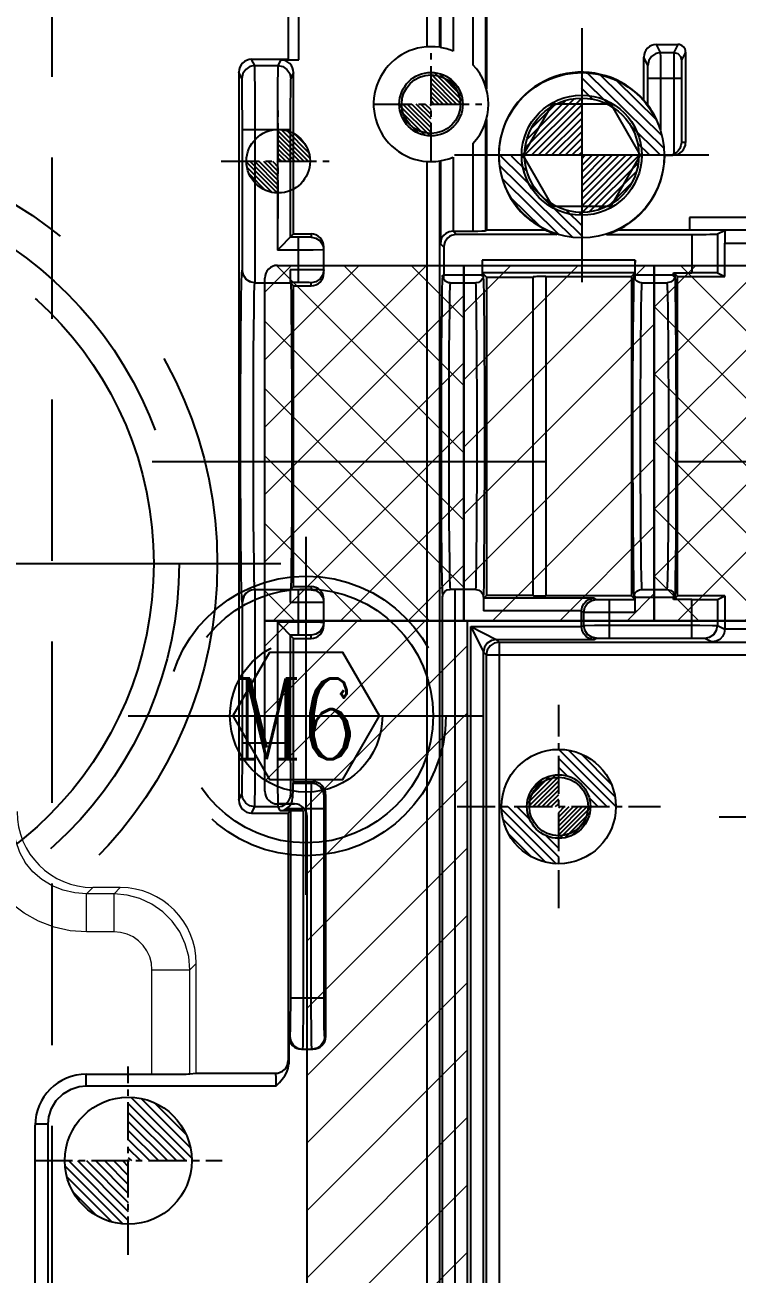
# Model space of a CAD drawing. Header units: inches. Extents: x 169168 to 170394, y -54081 to -53214.
# Drawn here: x 169792.29 to 169820.32, y -53420.5 to -53371.32 of the extents above; entities that cross this region are included whole.
import ezdxf

# ---------------------------------------------------------------- set-up
doc = ezdxf.new("R2010")
doc.units = ezdxf.units.IN
doc.header["$LTSCALE"] = 2
doc.header["$MEASUREMENT"] = 0
for name, pattern in [('CENTER', [50.8, 31.75, -6.35, 6.35, -6.35]), ('CENTER2', [1.125, 0.75, -0.125, 0.125, -0.125]), ('HIDDEN', [9.525, 6.35, -3.175])]:
    doc.linetypes.add(name, pattern=pattern)
doc.layers.get('0').update_dxf_attribs({"linetype": 'CONTINUOUS'})
for name, color, linetype in [('CAV-COR', 1, 'CONTINUOUS'), ('DEFAULT_1', 7, 'CENTER'), ('PIN', 4, 'CONTINUOUS'), ('SCREW', 52, 'HIDDEN'), ('SP', 3, 'CONTINUOUS'), ('y-cut', 7, 'CONTINUOUS'), ('壓塊', 157, 'CONTINUOUS'), ('文字', 1, 'CONTINUOUS')]:
    doc.layers.add(name, color=color, linetype=linetype)
for name, color, linetype, lineweight in [('dim', 3, 'CONTINUOUS', 15), ('截面', 191, 'CONTINUOUS', 15), ('枕位', 75, 'CONTINUOUS', 15)]:
    doc.layers.add(name, color=color, linetype=linetype, lineweight=lineweight)
doc.styles.add('ROMANC', font='romanc', dxfattribs={"width": 0.6, "height": 1})
doc.styles.get("Standard").update_dxf_attribs({"font": 'txt.shx', "width": 0.67})
pattern_1 = [(225, (-119.2222, 382.4539), (1.325825, -1.325825), []), (315, (-119.2222, 382.4539), (1.325825, 1.325825), [])]

# ---------------------------------------------------------------- blocks, each defined once
blk = doc.blocks.new('20160824.113845')
at = {"layer": '截面', "linetype": 'Continuous', "ltscale": 0.3}
h = blk.add_hatch(dxfattribs=at)
h.set_pattern_fill('ANSI31', color=256, scale=15, angle=180, style=0)
h.set_pattern_definition([(225, (340694.4852, -102157.7716), (1.325825215, -1.325825215), [])])
h.paths.add_polyline_path([(-35.353, -38.674, 0.414214), (-34.853, -39.174), (-20.783, -39.174, 0.414214), (-20.283, -38.674), (-20.283, 5.256, 0.414214), (-20.783, 5.756), (-34.853, 5.756, 0.414214), (-35.353, 5.256)])
h.paths.add_polyline_path([(32.552, -31.589, 0.414214), (33.052, -32.089), (33.722, -32.089, -0.414214), (34.222, -32.589), (34.222, -61.289, 0.414214), (34.722, -61.789), (40.022, -61.789, 0.414214), (40.522, -61.289), (40.522, -24.879), (40.382, -24.879), (32.552, -24.879)])
h.paths.add_polyline_path([(71.842, -61.289, 0.414214), (72.342, -61.789), (77.642, -61.789, 0.414214), (78.142, -61.289), (78.142, -32.589, -0.414214), (78.642, -32.089), (79.312, -32.089, 0.414214), (79.812, -31.589), (79.812, -24.879), (71.982, -24.879), (71.842, -24.879)])
h.paths.add_polyline_path([(71.842, -24.879), (71.982, -24.879), (71.982, -10.899), (64.482, -10.899), (64.482, -24.879)])
h.paths.add_polyline_path([(40.522, -24.879), (47.882, -24.879), (47.882, -10.899), (40.382, -10.899), (40.382, -24.879)])
h = blk.add_hatch(dxfattribs=at)
h.set_pattern_fill('ANSI37', color=135, scale=15, angle=180, style=0)
h.set_pattern_definition(pattern_1)
h.paths.add_polyline_path([(32.552, -11.399), (32.552, -24.879), (40.382, -24.879), (40.382, -10.899), (33.052, -10.899, 0.414214)])
h.paths.add_polyline_path([(79.812, -24.879), (79.812, -11.399, 0.414214), (79.312, -10.899), (71.982, -10.899), (71.982, -24.879)])
h = blk.add_hatch(dxfattribs=at)
h.set_pattern_fill('ANSI37', color=135, scale=15, angle=180, style=0)
h.set_pattern_definition(pattern_1)
h.paths.add_polyline_path([(56.182, -24.879), (56.182, -10.899), (47.882, -10.899), (47.882, -24.879)])
at = {"layer": 'y-cut', "linetype": 'ByBlock'}
for p, q in [((33.052, -10.899), (79.312, -10.899)), ((40.382, -10.899), (40.382, -24.879)), ((47.882, -10.899), (47.882, -24.879)), ((32.552, -31.589), (32.552, -11.399)), ((79.812, -24.879), (32.552, -24.879)), ((40.522, -24.879), (40.522, -61.289)), ((33.722, -32.089), (33.052, -32.089)), ((34.222, -61.289), (34.222, -32.589))]:
    blk.add_line(p, q, dxfattribs=at)
for centre, start, end in [((33.052, -11.399), 90, 180), ((33.052, -31.589), 180, 270), ((33.722, -32.589), 0, 90)]:
    blk.add_arc(centre, 0.5, start, end, dxfattribs=at)
blk = doc.blocks.new('20140410.082121')
at = {"layer": 'SCREW', "color": 137, "linetype": 'CENTER', "ltscale": 0.25}
for p, q in [((0, -7.042), (0, 7.042)), ((-7, 0), (7, 0))]:
    blk.add_line(p, q, dxfattribs=at)
at = {"layer": 'SCREW', "color": 137, "linetype": 'Continuous'}
blk.add_lwpolyline([(-1.443, 2.5), (-2.887, 0), (-1.443, -2.5), (1.443, -2.5), (2.887, 0), (1.443, 2.5)], close=True, dxfattribs=at)
at = {"layer": 'SCREW', "color": 137}
for radius in [5.5, 5, 3]:
    blk.add_circle((0, 0), radius, dxfattribs=at)
at = {"layer": 'dim', "style": 'ROMANC', "width": 0.8}
blk.add_text('M6', height=3.1716, dxfattribs=at).set_placement((-2.868, -1.703))
blk = doc.blocks.new('20160825.182511')
at = {"color": 8, "linetype": 'HIDDEN'}
blk.add_circle((0, 0), 16.5, dxfattribs=at)
at = {"layer": 'SP', "linetype": 'CENTER', "ltscale": 0.25}
for p, q in [((0, -19), (0, 19)), ((-19, 0), (19, 0))]:
    blk.add_line(p, q, dxfattribs=at)
at = {"layer": 'SP', "linetype": 'HIDDEN'}
for radius in [15, 14]:
    blk.add_circle((0, 0), radius, dxfattribs=at)
at = {"layer": 'dim', "insert": (-5.368, -4.84), "char_height": 3.2506, "attachment_point": 5}
blk.add_mtext('Ø30', dxfattribs=at)
at = {"layer": 'SP'}
for s, p in [('S', (-4.865, 2.687)), ('P', (3.467, -5.699))]:
    blk.add_text(s, height=3.665, dxfattribs=at).set_placement(p)

msp = doc.modelspace()

# ---------------------------------------------------------------- hatches: boundary and pattern name
at = {"layer": 'PIN', "linetype": 'Continuous'}
h = msp.add_hatch(dxfattribs=at)
h.set_pattern_fill('ANSI31', color=256, angle=90, style=0)
h.set_pattern_definition([(135, (170013.55792, -53388.66844), (-0.08838835, -0.08838835), [])])
h.paths.add_polyline_path([(169808.276, -53374.429), (169807.026, -53374.429, 0.414214), (169808.276, -53375.679)])
h.paths.add_polyline_path([(169808.276, -53373.179), (169808.276, -53374.429), (169809.526, -53374.429, 0.414214)])
h = msp.add_hatch(dxfattribs=at)
h.set_pattern_fill('ANSI31', color=133, scale=2.363636, angle=90.5, style=0)
h.set_pattern_definition([(135.5, (170056.94904, -53391.14973), (-0.20708683, -0.2107331), [])])
h.paths.add_polyline_path([(169814.177, -53373.189, -0.414214), (169817.455, -53376.41), (169816.455, -53376.419, 0.414214), (169814.186, -53374.189)])
h.paths.add_polyline_path([(169811.955, -53376.458, 0.414214), (169814.225, -53378.689), (169814.234, -53379.689, -0.414214), (169810.956, -53376.467)])
h = msp.add_hatch(dxfattribs=at)
h.set_pattern_fill('ANSI31', color=133, scale=1.5, angle=90, style=0)
h.set_pattern_definition([(45, (169608.92337, -53390.67844), (0.13258252, -0.13258252), [])])
h.paths.add_polyline_path([(169814.205, -53376.439), (169816.455, -53376.439, -0.414214), (169814.205, -53378.689)])
h.paths.add_polyline_path([(169814.205, -53374.189), (169814.205, -53376.439), (169811.955, -53376.439, -0.414214)])
h = msp.add_hatch(dxfattribs=at)
h.set_pattern_fill('ANSI31', color=6, angle=90, style=0)
h.set_pattern_definition([(135, (170007.54372, -53390.91505), (-0.08838835, -0.08838835), [])])
h.paths.add_polyline_path([(169802.262, -53376.675), (169801.012, -53376.675, 0.414214), (169802.262, -53377.925)])
h.paths.add_polyline_path([(169802.262, -53375.425), (169802.262, -53376.675), (169803.512, -53376.675, 0.414214)])
h = msp.add_hatch(dxfattribs=at)
h.set_pattern_fill('ANSI31', color=142, scale=2, angle=90, style=0)
h.set_pattern_definition([(135, (170018.58292, -53416.30594), (-0.1767767, -0.1767767), [])])
h.paths.add_polyline_path([(169813.301, -53399.816, -0.414214), (169815.551, -53402.066), (169815.801, -53402.066), (169814.551, -53402.066, 0.414214), (169813.301, -53400.816)])
h.paths.add_polyline_path([(169812.051, -53402.066, 0.414214), (169813.301, -53403.316), (169813.301, -53404.316, -0.414214), (169811.051, -53402.066)])
h = msp.add_hatch(dxfattribs=at)
h.set_pattern_fill('ANSI31', color=142, angle=90, style=0)
h.set_pattern_definition([(45, (169608.01887, -53416.30594), (0.08838835, -0.08838835), [])])
h.paths.add_polyline_path([(169813.301, -53402.066), (169814.551, -53402.066, -0.414214), (169813.301, -53403.316)])
h.paths.add_polyline_path([(169813.301, -53400.816), (169813.301, -53402.066), (169812.051, -53402.066, -0.414214)])
h = msp.add_hatch(dxfattribs=at)
h.set_pattern_fill('ANSI31', color=5, scale=2, angle=90, style=0)
h.set_pattern_definition([(135, (170001.64292, -53430.23844), (-0.1767767, -0.1767767), [])])
h.paths.add_polyline_path([(169796.361, -53415.999), (169793.861, -53415.999, 0.414214), (169796.361, -53418.499)])
h.paths.add_polyline_path([(169796.361, -53413.499), (169796.361, -53415.999), (169798.861, -53415.999, 0.414214)])

# ---------------------------------------------------------------- linework, layer by layer
at = {"layer": 'CAV-COR', "linetype": 'ByBlock'}
for p, q in [((169808.111, -53365.826), (169808.111, -53372.174)), ((169808.613, -53365.826), (169808.613, -53372.193)), ((169809.143, -53365.791), (169809.144, -53372.341)), ((169810.455, -53365.817), (169810.455, -53373.825)), ((169808.641, -53366.223), (169808.642, -53372.197)), ((169802.654, -53367.806), (169802.654, -53372.667)), ((169802.668, -53372.681), (169802.668, -53367.82)), ((169803.07, -53372.688), (169803.07, -53367.82)), ((169817.152, -53372.08), (169817.993, -53372.08)), ((169817.312, -53372.401), (169817.152, -53372.08)), ((169817.993, -53372.08), (169817.832, -53372.401)), ((169802.654, -53372.667), (169801.214, -53372.667)), ((169801.337, -53372.913), (169801.214, -53372.667)), ((169802.363, -53372.688), (169802.25, -53372.913)), ((169802.363, -53372.688), (169803.07, -53372.688)), ((169802.654, -53372.667), (169802.668, -53372.681)), ((169816.649, -53374.272), (169816.649, -53372.583)), ((169816.81, -53372.904), (169816.649, -53372.583)), ((169817.312, -53372.401), (169817.832, -53372.401)), ((169817.316, -53373.149), (169817.314, -53372.542)), ((169818.294, -53372.382), (169818.134, -53372.703)), ((169818.294, -53372.382), (169818.294, -53375.936)), ((169800.712, -53373.169), (169800.712, -53401.818)), ((169800.835, -53373.416), (169800.712, -53373.169)), ((169801.337, -53372.913), (169802.25, -53372.913)), ((169801.351, -53373.846), (169801.345, -53373.224)), ((169802.865, -53373.19), (169802.752, -53373.416)), ((169802.865, -53379.538), (169802.865, -53373.19)), ((169816.814, -53373.278), (169816.813, -53373.054)), ((169816.814, -53374.473), (169816.814, -53373.278)), ((169817.317, -53375.444), (169817.316, -53373.149)), ((169817.827, -53372.866), (169817.826, -53376.396)), ((169818.128, -53373.157), (169818.128, -53375.936)), ((169800.848, -53374.162), (169800.843, -53373.664)), ((169816.814, -53373.406), (169818.128, -53373.406)), ((169800.852, -53375.145), (169800.848, -53374.162)), ((169801.355, -53375.425), (169801.351, -53373.846)), ((169802.235, -53374.251), (169802.233, -53380.17)), ((169816.649, -53374.272), (169816.814, -53374.473)), ((169802.737, -53374.486), (169802.735, -53379.668)), ((169813.045, -53374.429), (169811.884, -53376.439)), ((169815.366, -53374.429), (169813.045, -53374.429)), ((169816.526, -53376.439), (169815.366, -53374.429)), ((169800.852, -53380.961), (169800.852, -53375.145)), ((169810.423, -53375.139), (169810.423, -53379.417)), ((169810.455, -53375.032), (169810.455, -53379.385)), ((169800.852, -53375.425), (169802.735, -53375.425)), ((169801.355, -53381.464), (169801.355, -53375.425)), ((169809.92, -53375.981), (169809.92, -53379.422)), ((169818.294, -53375.936), (169818.128, -53375.936)), ((169808.111, -53376.684), (169808.111, -53432.147)), ((169808.613, -53376.665), (169808.613, -53432.147)), ((169808.642, -53376.66), (169808.642, -53379.92)), ((169809.144, -53376.517), (169809.144, -53379.422)), ((169811.884, -53376.439), (169813.045, -53378.449)), ((169815.366, -53378.449), (169816.526, -53376.439)), ((169817.472, -53376.439), (169817.792, -53376.439)), ((169813.045, -53378.449), (169815.366, -53378.449)), ((169812.146, -53378.974), (169812.795, -53379.385)), ((169832.274, -53378.887), (169818.448, -53378.887)), ((169818.448, -53378.887), (169818.448, -53379.385)), ((169802.233, -53380.17), (169802.865, -53379.538)), ((169803.205, -53379.668), (169802.735, -53379.668)), ((169802.865, -53379.538), (169803.552, -53379.538)), ((169803.05, -53379.668), (169803.05, -53381.451)), ((169803.457, -53379.666), (169803.205, -53379.668)), ((169803.552, -53379.538), (169803.552, -53379.664)), ((169809.144, -53379.422), (169809.92, -53379.422)), ((169809.281, -53379.554), (169809.148, -53379.422)), ((169813.225, -53379.554), (169809.281, -53379.554)), ((169810.455, -53379.385), (169810.423, -53379.417)), ((169812.795, -53379.385), (169810.455, -53379.385)), ((169815.186, -53379.554), (169818.544, -53379.554)), ((169818.448, -53379.385), (169815.615, -53379.385)), ((169832.274, -53379.389), (169818.448, -53379.389)), ((169818.544, -53379.554), (169818.544, -53381.062)), ((169819.848, -53379.396), (169819.549, -53379.546)), ((169819.549, -53379.546), (169819.549, -53381.07)), ((169803.641, -53380.17), (169802.233, -53380.17)), ((169804.006, -53380.167), (169803.641, -53380.17)), ((169804.055, -53380.166), (169804.006, -53380.167)), ((169804.055, -53381.078), (169804.055, -53380.041)), ((169808.778, -53380.057), (169808.642, -53379.92)), ((169808.778, -53380.057), (169808.778, -53381.162)), ((169819.839, -53379.899), (169830.883, -53379.899)), ((169819.839, -53381.215), (169819.839, -53379.899)), ((169816.316, -53380.564), (169810.286, -53380.564)), ((169810.286, -53380.564), (169810.286, -53380.774)), ((169816.316, -53380.774), (169816.316, -53380.564)), ((169800.839, -53380.961), (169800.852, -53380.961)), ((169802.231, -53380.774), (169828.201, -53380.774)), ((169802.731, -53380.948), (169802.731, -53381.451)), ((169804.055, -53380.952), (169804.017, -53381.145)), ((169804.055, -53380.952), (169804.021, -53380.951)), ((169810.286, -53381.162), (169808.778, -53381.162)), ((169809.561, -53394.754), (169809.561, -53380.774)), ((169810.286, -53381.066), (169810.286, -53381.162)), ((169816.312, -53381.066), (169810.29, -53381.066)), ((169810.29, -53381.066), (169810.455, -53381.231)), ((169816.162, -53381.215), (169816.312, -53381.066)), ((169816.316, -53381.162), (169816.316, -53381.066)), ((169817.823, -53381.162), (169816.316, -53381.162)), ((169817.061, -53394.754), (169817.061, -53380.774)), ((169817.823, -53381.062), (169818.544, -53381.062)), ((169817.823, -53381.162), (169817.823, -53381.062)), ((169817.977, -53381.215), (169817.823, -53381.062)), ((169819.549, -53381.07), (169819.839, -53381.215)), ((169801.341, -53381.464), (169802.748, -53381.464)), ((169801.731, -53401.464), (169801.731, -53381.274)), ((169802.865, -53381.58), (169802.748, -53381.464)), ((169802.865, -53393.407), (169802.865, -53381.58)), ((169802.865, -53381.58), (169803.552, -53381.58)), ((169803.552, -53381.58), (169803.552, -53381.455)), ((169808.733, -53381.221), (169808.732, -53381.216)), ((169809.027, -53381.464), (169810.037, -53381.464)), ((169810.302, -53381.306), (169810.241, -53381.384)), ((169810.332, -53381.205), (169810.331, -53381.221)), ((169810.455, -53381.231), (169812.296, -53381.231)), ((169810.455, -53381.231), (169810.455, -53393.756)), ((169812.296, -53393.756), (169812.296, -53381.231)), ((169812.798, -53381.215), (169816.162, -53381.215)), ((169812.798, -53381.215), (169812.798, -53393.772)), ((169816.162, -53381.215), (169816.162, -53393.772)), ((169816.27, -53381.216), (169816.269, -53381.215)), ((169816.565, -53381.464), (169817.574, -53381.464)), ((169817.869, -53381.208), (169817.869, -53381.222)), ((169817.901, -53381.875), (169817.891, -53381.409)), ((169817.977, -53381.215), (169819.839, -53381.215)), ((169817.977, -53393.772), (169817.977, -53381.215)), ((169810.382, -53383.572), (169810.365, -53381.93)), ((169817.911, -53382.558), (169817.901, -53381.875)), ((169802.776, -53382.367), (169802.79, -53383.859)), ((169810.083, -53384.149), (169810.068, -53382.488)), ((169817.62, -53384.149), (169817.605, -53382.489)), ((169817.925, -53384.475), (169817.911, -53382.558)), ((169810.392, -53385.858), (169810.382, -53383.572)), ((169800.783, -53386.22), (169800.792, -53383.868)), ((169802.79, -53383.859), (169802.799, -53385.842)), ((169808.679, -53384.058), (169808.672, -53386.246)), ((169808.981, -53384.14), (169808.973, -53386.305)), ((169801.285, -53386.319), (169801.294, -53384.148)), ((169810.091, -53386.32), (169810.083, -53384.149)), ((169816.519, -53384.151), (169816.511, -53386.322)), ((169817.629, -53386.321), (169817.62, -53384.149)), ((169817.931, -53386.862), (169817.925, -53384.475)), ((169802.799, -53385.842), (169802.801, -53388.049)), ((169810.393, -53388.408), (169810.392, -53385.858)), ((169816.21, -53385.634), (169816.208, -53388.118)), ((169800.783, -53388.767), (169800.783, -53386.22)), ((169801.285, -53388.669), (169801.285, -53386.319)), ((169808.672, -53386.246), (169808.671, -53388.606)), ((169808.973, -53386.305), (169808.973, -53388.647)), ((169810.091, -53388.667), (169810.091, -53386.32)), ((169816.511, -53386.322), (169816.511, -53388.669)), ((169817.629, -53388.669), (169817.629, -53386.321)), ((169817.929, -53389.347), (169817.931, -53386.862)), ((169802.801, -53388.049), (169802.796, -53390.18)), ((169810.386, -53390.811), (169810.393, -53388.408)), ((169816.208, -53388.118), (169816.215, -53390.507)), ((169800.792, -53391.119), (169800.783, -53388.767)), ((169801.294, -53390.839), (169801.285, -53388.669)), ((169808.671, -53388.606), (169808.679, -53390.813)), ((169808.973, -53388.647), (169808.981, -53390.817)), ((169810.083, -53390.838), (169810.091, -53388.667)), ((169816.511, -53388.669), (169816.519, -53390.84)), ((169817.62, -53390.84), (169817.629, -53388.669)), ((169816.215, -53390.507), (169816.229, -53392.425)), ((169801.31, -53392.501), (169801.294, -53390.839)), ((169808.679, -53390.813), (169808.693, -53392.557)), ((169808.981, -53390.817), (169808.996, -53392.482)), ((169816.519, -53390.84), (169816.534, -53392.501)), ((169800.807, -53392.919), (169800.792, -53391.119)), ((169816.229, -53392.425), (169816.238, -53393.11)), ((169802.748, -53393.524), (169802.865, -53393.407)), ((169802.865, -53393.407), (169803.552, -53393.407)), ((169803.552, -53393.407), (169803.552, -53393.533)), ((169816.238, -53393.11), (169816.248, -53393.577)), ((169801.341, -53393.524), (169802.748, -53393.524)), ((169801.353, -53400.738), (169801.355, -53393.524)), ((169802.731, -53393.537), (169802.731, -53394.039)), ((169803.205, -53393.537), (169802.748, -53393.537)), ((169803.05, -53393.537), (169803.05, -53395.32)), ((169803.457, -53393.535), (169803.205, -53393.537)), ((169804.055, -53394.947), (169804.055, -53393.91)), ((169810.037, -53393.524), (169809.027, -53393.524)), ((169810.339, -53393.824), (169810.339, -53394.371)), ((169810.455, -53393.756), (169810.343, -53393.869)), ((169814.694, -53393.869), (169810.343, -53393.869)), ((169812.296, -53393.756), (169810.455, -53393.756)), ((169816.162, -53393.772), (169812.798, -53393.772)), ((169814.599, -53393.955), (169814.791, -53393.917)), ((169814.694, -53393.869), (169814.791, -53393.917)), ((169814.791, -53393.917), (169814.81, -53393.918)), ((169815.294, -53395.438), (169815.294, -53393.921)), ((169816.162, -53393.772), (169816.312, -53393.921)), ((169816.27, -53393.78), (169816.27, -53393.767)), ((169816.312, -53393.661), (169816.377, -53393.589)), ((169816.316, -53393.825), (169817.823, -53393.825)), ((169816.316, -53394.424), (169816.316, -53393.825)), ((169816.565, -53393.524), (169817.574, -53393.524)), ((169817.977, -53393.772), (169817.823, -53393.926)), ((169817.823, -53393.926), (169817.823, -53393.825)), ((169818.544, -53393.926), (169817.823, -53393.926)), ((169817.869, -53393.766), (169817.87, -53393.772)), ((169819.839, -53393.772), (169817.977, -53393.772)), ((169818.544, -53395.438), (169818.544, -53393.926)), ((169819.549, -53393.917), (169819.839, -53393.772)), ((169819.549, -53393.917), (169819.549, -53394.939)), ((169819.839, -53393.772), (169819.839, -53395.084)), ((169800.852, -53394.026), (169800.839, -53394.026)), ((169800.85, -53400.503), (169800.852, -53394.026)), ((169803.641, -53394.039), (169802.731, -53394.039)), ((169804.006, -53394.036), (169803.641, -53394.039)), ((169804.055, -53394.035), (169804.006, -53394.036)), ((169814.201, -53394.371), (169810.339, -53394.371)), ((169814.201, -53394.988), (169814.201, -53394.371)), ((169814.201, -53394.376), (169814.289, -53394.42)), ((169814.289, -53394.939), (169814.289, -53394.42)), ((169801.731, -53394.754), (169848.991, -53394.754)), ((169802.233, -53394.817), (169802.865, -53395.449)), ((169802.233, -53394.817), (169802.233, -53399.872)), ((169804.021, -53394.82), (169803.92, -53394.819)), ((169804.055, -53394.821), (169804.017, -53395.014)), ((169804.055, -53394.821), (169804.021, -53394.82)), ((169809.701, -53394.754), (169809.701, -53431.164)), ((169814.201, -53394.983), (169814.289, -53394.939)), ((169814.289, -53394.939), (169814.342, -53394.938)), ((169814.342, -53394.938), (169814.708, -53394.936)), ((169814.708, -53394.936), (169818.852, -53394.935)), ((169819.549, -53394.939), (169819.839, -53395.084)), ((169802.735, -53395.32), (169802.735, -53399.842)), ((169802.865, -53395.449), (169803.552, -53395.449)), ((169802.865, -53401.088), (169802.865, -53395.449)), ((169803.552, -53395.449), (169803.552, -53395.324)), ((169809.84, -53394.988), (169814.201, -53394.988)), ((169809.84, -53394.988), (169810.845, -53395.49)), ((169809.841, -53432.236), (169809.84, -53394.988)), ((169809.84, -53394.988), (169810.343, -53395.993)), ((169814.791, -53395.442), (169814.599, -53395.404)), ((169814.694, -53395.49), (169814.791, -53395.442)), ((169814.89, -53395.439), (169815.141, -53395.438)), ((169815.141, -53395.438), (169818.544, -53395.438)), ((169819.047, -53395.442), (169819.345, -53395.591)), ((169830.883, -53395.089), (169819.839, -53395.089)), ((169810.845, -53395.49), (169814.694, -53395.49)), ((169810.845, -53395.49), (169810.953, -53395.598)), ((169810.953, -53395.598), (169839.768, -53395.598)), ((169810.953, -53395.598), (169810.953, -53432.147)), ((169810.343, -53395.993), (169810.451, -53396.101)), ((169810.343, -53431.799), (169810.343, -53395.993)), ((169810.451, -53396.101), (169840.271, -53396.101)), ((169810.451, -53396.101), (169810.451, -53432.147)), ((169800.852, -53399.562), (169802.735, -53399.562)), ((169802.233, -53399.872), (169802.238, -53401.309)), ((169802.735, -53399.842), (169802.739, -53400.825)), ((169802.739, -53400.825), (169802.744, -53401.324)), ((169802.238, -53401.309), (169802.243, -53401.816)), ((169802.865, -53401.088), (169802.837, -53401.144)), ((169802.837, -53401.144), (169803.57, -53401.144)), ((169802.865, -53401.088), (169803.626, -53401.088)), ((169803.57, -53401.144), (169803.626, -53401.088)), ((169800.712, -53401.818), (169800.835, -53401.572)), ((169802.243, -53401.816), (169802.245, -53401.964)), ((169802.752, -53401.572), (169802.829, -53401.725)), ((169802.813, -53401.848), (169802.829, -53401.725)), ((169804.072, -53401.647), (169804.129, -53401.59)), ((169804.129, -53411.111), (169804.129, -53401.59)), ((169801.214, -53402.321), (169801.337, -53402.074)), ((169801.214, -53402.321), (169802.654, -53402.321)), ((169802.25, -53402.074), (169801.337, -53402.074)), ((169802.231, -53401.964), (169802.901, -53401.964)), ((169802.245, -53401.964), (169802.248, -53402.048)), ((169802.248, -53402.048), (169802.25, -53402.074)), ((169802.25, -53402.074), (169802.417, -53402.046)), ((169802.25, -53402.074), (169802.326, -53402.226)), ((169802.326, -53402.226), (169803.242, -53402.226)), ((169802.417, -53402.046), (169802.564, -53401.964)), ((169802.592, -53402.149), (169802.693, -53402.067)), ((169802.592, -53402.149), (169804.064, -53402.149)), ((169802.654, -53402.321), (169802.74, -53402.234)), ((169802.654, -53402.321), (169802.654, -53412.058)), ((169802.693, -53402.067), (169802.767, -53401.964)), ((169802.74, -53402.234), (169802.739, -53409.842)), ((169802.767, -53401.964), (169802.813, -53401.848)), ((169803.242, -53402.226), (169803.241, -53410.298)), ((169803.562, -53410.051), (169803.561, -53402.149)), ((169803.401, -53431.164), (169803.401, -53402.464)), ((169802.767, -53409.604), (169802.74, -53409.597)), ((169804.064, -53409.604), (169802.767, -53409.604)), ((169804.066, -53410.258), (169804.064, -53409.604)), ((169803.567, -53410.857), (169803.562, -53410.051)), ((169802.713, -53411.111), (169802.675, -53411.111)), ((169802.675, -53411.111), (169802.675, -53412.191)), ((169804.129, -53411.111), (169804.09, -53411.111)), ((169803.177, -53411.614), (169803.626, -53411.614)), ((169803.587, -53411.614), (169803.582, -53411.563)), ((169802.627, -53412.244), (169802.666, -53412.052)), ((169802.666, -53412.052), (169802.654, -53412.058)), ((169794.708, -53412.597), (169797.292, -53412.597)), ((169794.708, -53413.057), (169794.708, -53412.597)), ((169798.787, -53412.585), (169799.036, -53412.56)), ((169799.036, -53412.56), (169802.151, -53412.56)), ((169794.708, -53413.057), (169802.181, -53413.057)), ((169792.698, -53430.64), (169792.698, -53414.607)), ((169793.201, -53414.564), (169792.703, -53414.564)), ((169793.201, -53430.64), (169793.201, -53414.564))]:
    msp.add_line(p, q, dxfattribs=at)
for points in [[(169809.925, -53365.371), (169809.923, -53365.425), (169809.922, -53365.569), (169809.92, -53372.876)], [(169810.427, -53365.874), (169810.426, -53365.892), (169810.425, -53365.944), (169810.424, -53366.024), (169810.423, -53366.128), (169810.423, -53373.718)], [(169817.312, -53372.401), (169817.12, -53372.44), (169816.957, -53372.549), (169816.848, -53372.712), (169816.81, -53372.904)], [(169817.314, -53372.542), (169817.313, -53372.44), (169817.312, -53372.401)], [(169817.832, -53372.401), (169817.831, -53372.419), (169817.83, -53372.471), (169817.829, -53372.566), (169817.827, -53372.866)], [(169817.832, -53372.401), (169817.983, -53372.442), (169818.093, -53372.552), (169818.134, -53372.703)], [(169818.134, -53372.703), (169818.133, -53372.715), (169818.131, -53372.752), (169818.13, -53372.818), (169818.129, -53372.912), (169818.128, -53373.157)], [(169801.337, -53372.913), (169801.145, -53372.951), (169800.982, -53373.06), (169800.873, -53373.223), (169800.835, -53373.416)], [(169801.345, -53373.224), (169801.343, -53373.041), (169801.34, -53372.944), (169801.337, -53372.913)], [(169802.25, -53372.913), (169802.248, -53372.944), (169802.245, -53373.041), (169802.242, -53373.224), (169802.239, -53373.496), (169802.235, -53374.251)], [(169802.25, -53372.913), (169802.442, -53372.951), (169802.605, -53373.06), (169802.714, -53373.223), (169802.752, -53373.416)], [(169816.813, -53373.054), (169816.812, -53372.974), (169816.811, -53372.923), (169816.81, -53372.904)], [(169800.843, -53373.664), (169800.84, -53373.518), (169800.837, -53373.44), (169800.835, -53373.416)], [(169802.752, -53373.416), (169802.75, -53373.44), (169802.747, -53373.518), (169802.744, -53373.664), (169802.742, -53373.882), (169802.737, -53374.486)], [(169818.128, -53375.936), (169818.111, -53376.061), (169818.067, -53376.172), (169818.002, -53376.266), (169817.92, -53376.341), (169817.826, -53376.396)], [(169803.552, -53379.664), (169803.528, -53379.665), (169803.457, -53379.666)], [(169803.552, -53379.664), (169803.745, -53379.702), (169803.908, -53379.811), (169804.017, -53379.974), (169804.031, -53380.045)], [(169809.148, -53379.422), (169808.986, -53379.448), (169808.858, -53379.513), (169808.761, -53379.601), (169808.693, -53379.703), (169808.655, -53379.812), (169808.642, -53379.92)], [(169800.792, -53383.868), (169800.807, -53382.068), (169800.817, -53381.463), (169800.828, -53381.088), (169800.839, -53380.961)], [(169801.341, -53381.464), (169801.149, -53381.425), (169800.986, -53381.317), (169800.877, -53381.154), (169800.839, -53380.961)], [(169801.342, -53381.461), (169801.196, -53381.437), (169801.068, -53381.371), (169800.971, -53381.282), (169800.904, -53381.179), (169800.865, -53381.07), (169800.852, -53380.961)], [(169804.021, -53380.951), (169803.92, -53380.95), (169803.76, -53380.949), (169802.731, -53380.948)], [(169804.017, -53381.145), (169803.908, -53381.308), (169803.745, -53381.417), (169803.552, -53381.455)], [(169808.733, -53381.223), (169808.733, -53381.217), (169808.723, -53381.172), (169808.712, -53381.355)], [(169810.365, -53381.93), (169810.355, -53381.434), (169810.343, -53381.187), (169810.332, -53381.205)], [(169816.27, -53381.221), (169816.27, -53381.208), (169816.259, -53381.182), (169816.248, -53381.409)], [(169817.891, -53381.409), (169817.88, -53381.182), (169817.869, -53381.208)], [(169801.294, -53384.148), (169801.31, -53382.486), (169801.319, -53381.927), (169801.33, -53381.581), (169801.341, -53381.464)], [(169803.552, -53381.455), (169803.535, -53381.454), (169803.485, -53381.453), (169803.405, -53381.452), (169803.3, -53381.451), (169802.748, -53381.451)], [(169802.748, -53381.464), (169802.758, -53381.566), (169802.767, -53381.871), (169802.776, -53382.367)], [(169808.712, -53381.355), (169808.702, -53381.753), (169808.694, -53382.35), (169808.679, -53384.058)], [(169809.027, -53381.464), (169808.958, -53381.456), (169808.833, -53381.393), (169808.762, -53381.305), (169808.738, -53381.245), (169808.733, -53381.221)], [(169809.027, -53381.464), (169809.016, -53381.582), (169809.006, -53381.929), (169808.997, -53382.485), (169808.981, -53384.14)], [(169810.241, -53381.384), (169810.139, -53381.446), (169810.037, -53381.464)], [(169810.068, -53382.488), (169810.058, -53381.931), (169810.048, -53381.582), (169810.037, -53381.464)], [(169810.332, -53381.215), (169810.332, -53381.215), (169810.331, -53381.223), (169810.325, -53381.248), (169810.302, -53381.306)], [(169816.248, -53381.409), (169816.238, -53381.876), (169816.229, -53382.559), (169816.221, -53383.437), (169816.21, -53385.634)], [(169816.565, -53381.464), (169816.476, -53381.45), (169816.375, -53381.396), (169816.311, -53381.324), (169816.28, -53381.26), (169816.272, -53381.227), (169816.27, -53381.216)], [(169816.565, -53381.464), (169816.554, -53381.583), (169816.543, -53381.931), (169816.534, -53382.489), (169816.519, -53384.151)], [(169817.819, -53381.338), (169817.721, -53381.425), (169817.574, -53381.464)], [(169817.605, -53382.489), (169817.596, -53381.931), (169817.585, -53381.582), (169817.574, -53381.464)], [(169817.87, -53381.217), (169817.87, -53381.215), (169817.869, -53381.222), (169817.86, -53381.257), (169817.819, -53381.338)], [(169817.891, -53393.576), (169817.902, -53393.109), (169817.911, -53392.424), (169817.918, -53391.545), (169817.929, -53389.347)], [(169802.796, -53390.18), (169802.784, -53391.949), (169802.776, -53392.621), (169802.767, -53393.116), (169802.758, -53393.421), (169802.748, -53393.524)], [(169810.037, -53393.524), (169810.048, -53393.405), (169810.058, -53393.057), (169810.068, -53392.499), (169810.083, -53390.838)], [(169810.339, -53393.824), (169810.35, -53393.691), (169810.361, -53393.298), (169810.37, -53392.671), (169810.386, -53390.811)], [(169817.574, -53393.524), (169817.585, -53393.405), (169817.596, -53393.058), (169817.605, -53392.501), (169817.62, -53390.84)], [(169801.341, -53393.524), (169801.33, -53393.406), (169801.319, -53393.06), (169801.31, -53392.501)], [(169808.996, -53392.482), (169809.006, -53393.044), (169809.016, -53393.398), (169809.027, -53393.524)], [(169816.534, -53392.501), (169816.543, -53393.058), (169816.554, -53393.405), (169816.565, -53393.524)], [(169800.839, -53394.026), (169800.828, -53393.899), (169800.817, -53393.525), (169800.807, -53392.919)], [(169808.693, -53392.557), (169808.701, -53393.175), (169808.711, -53393.597), (169808.721, -53393.805)], [(169801.341, -53393.524), (169801.149, -53393.562), (169800.986, -53393.671), (169800.877, -53393.834), (169800.839, -53394.026)], [(169801.342, -53393.527), (169801.196, -53393.551), (169801.068, -53393.616), (169800.971, -53393.705), (169800.904, -53393.808), (169800.865, -53393.917), (169800.852, -53394.026)], [(169803.552, -53393.533), (169803.528, -53393.534), (169803.457, -53393.535)], [(169803.552, -53393.533), (169803.745, -53393.571), (169803.908, -53393.68), (169804.017, -53393.843), (169804.031, -53393.914)], [(169808.719, -53432.083), (169808.72, -53432.006), (169808.721, -53431.906), (169808.721, -53393.805)], [(169808.721, -53393.805), (169808.748, -53393.695), (169808.815, -53393.605), (169808.912, -53393.545), (169809.027, -53393.524)], [(169809.22, -53432.65), (169809.221, -53432.616), (169809.222, -53432.518), (169809.223, -53432.362), (169809.224, -53393.524)], [(169810.037, -53393.524), (169810.152, -53393.547), (169810.251, -53393.612), (169810.316, -53393.711), (169810.339, -53393.825)], [(169814.201, -53394.376), (169814.227, -53394.214), (169814.291, -53394.085), (169814.378, -53393.988), (169814.479, -53393.921), (169814.587, -53393.882), (169814.694, -53393.869)], [(169814.289, -53394.42), (169814.327, -53394.227), (169814.436, -53394.064), (169814.599, -53393.955)], [(169814.81, -53393.918), (169814.861, -53393.919), (169814.941, -53393.92), (169815.046, -53393.921), (169816.312, -53393.921)], [(169816.248, -53393.577), (169816.259, -53393.805), (169816.27, -53393.78)], [(169816.27, -53393.771), (169816.269, -53393.772), (169816.27, -53393.77), (169816.272, -53393.757), (169816.281, -53393.724), (169816.312, -53393.661)], [(169816.377, -53393.589), (169816.479, -53393.536), (169816.565, -53393.524)], [(169817.574, -53393.524), (169817.722, -53393.562), (169817.819, -53393.649)], [(169817.819, -53393.649), (169817.86, -53393.73), (169817.869, -53393.766)], [(169817.869, -53393.766), (169817.869, -53393.78), (169817.88, -53393.805), (169817.891, -53393.576)], [(169814.289, -53394.42), (169814.327, -53394.421), (169814.429, -53394.422), (169814.589, -53394.423), (169816.316, -53394.424)], [(169803.92, -53394.819), (169803.76, -53394.818), (169802.233, -53394.817)], [(169814.599, -53395.404), (169814.436, -53395.295), (169814.327, -53395.132), (169814.289, -53394.939)], [(169818.852, -53394.935), (169819.351, -53394.937), (169819.496, -53394.938), (169819.549, -53394.939)], [(169819.047, -53395.442), (169819.239, -53395.404), (169819.402, -53395.295), (169819.511, -53395.132), (169819.549, -53394.939)], [(169803.552, -53395.324), (169803.535, -53395.323), (169803.485, -53395.322), (169803.405, -53395.321), (169803.3, -53395.32), (169802.735, -53395.32)], [(169804.017, -53395.014), (169803.908, -53395.177), (169803.745, -53395.286), (169803.552, -53395.324)], [(169814.694, -53395.49), (169814.587, -53395.477), (169814.479, -53395.438), (169814.378, -53395.371), (169814.291, -53395.274), (169814.227, -53395.145), (169814.201, -53394.983)], [(169814.791, -53395.442), (169814.818, -53395.441), (169814.89, -53395.439)], [(169818.544, -53395.438), (169818.837, -53395.438), (169818.948, -53395.439), (169819.02, -53395.441), (169819.047, -53395.442)], [(169819.839, -53395.089), (169819.815, -53395.24), (169819.745, -53395.38), (169819.641, -53395.488), (169819.5, -53395.564), (169819.345, -53395.591)], [(169810.845, -53395.49), (169810.653, -53395.528), (169810.49, -53395.637), (169810.381, -53395.8), (169810.343, -53395.993)], [(169810.953, -53395.598), (169810.764, -53395.635), (169810.599, -53395.744), (169810.489, -53395.908), (169810.451, -53396.101)], [(169800.835, -53401.572), (169800.837, -53401.548), (169800.84, -53401.47), (169800.843, -53401.324), (169800.846, -53401.106), (169800.85, -53400.503)], [(169801.337, -53402.074), (169801.34, -53402.044), (169801.343, -53401.946), (169801.345, -53401.764), (169801.348, -53401.492), (169801.353, -53400.738)], [(169802.744, -53401.324), (169802.747, -53401.47), (169802.75, -53401.548), (169802.752, -53401.572)], [(169803.561, -53402.149), (169803.563, -53401.564), (169803.565, -53401.342), (169803.567, -53401.198), (169803.57, -53401.144)], [(169804.072, -53401.647), (169804.034, -53401.455), (169803.925, -53401.292), (169803.762, -53401.183), (169803.57, -53401.144)], [(169801.337, -53402.074), (169801.145, -53402.036), (169800.982, -53401.927), (169800.873, -53401.764), (169800.835, -53401.572)], [(169802.564, -53401.964), (169802.666, -53401.854), (169802.73, -53401.719), (169802.752, -53401.572)], [(169804.064, -53409.604), (169804.064, -53401.996), (169804.065, -53401.857), (169804.067, -53401.746), (169804.069, -53401.674), (169804.072, -53401.647)], [(169802.739, -53409.842), (169802.736, -53410.4), (169802.732, -53410.658), (169802.728, -53410.866), (169802.723, -53411.011), (169802.718, -53411.089), (169802.713, -53411.111)], [(169803.241, -53410.298), (169803.235, -53411.013), (169803.23, -53411.29), (169803.225, -53411.482), (169803.22, -53411.585), (169803.216, -53411.614)], [(169804.09, -53411.111), (169804.084, -53411.073), (169804.078, -53410.962), (169804.073, -53410.782), (169804.069, -53410.544), (169804.066, -53410.258)], [(169802.713, -53411.111), (169802.752, -53411.304), (169802.861, -53411.467), (169803.024, -53411.575), (169803.179, -53411.606)], [(169803.582, -53411.563), (169803.576, -53411.415), (169803.571, -53411.175), (169803.567, -53410.857)], [(169804.09, -53411.111), (169804.052, -53411.304), (169803.943, -53411.467), (169803.78, -53411.575), (169803.625, -53411.606)], [(169802.675, -53412.191), (169802.672, -53412.123), (169802.67, -53412.08), (169802.668, -53412.058), (169802.666, -53412.052)], [(169802.181, -53413.057), (169802.181, -53412.956), (169802.179, -53412.856), (169802.178, -53412.765), (169802.175, -53412.69), (169802.173, -53412.634), (169802.17, -53412.595), (169802.168, -53412.57), (169802.165, -53412.558)], [(169802.181, -53413.057), (169802.311, -53412.924), (169802.422, -53412.798), (169802.518, -53412.668), (169802.598, -53412.522)], [(169802.598, -53412.522), (169802.654, -53412.361), (169802.675, -53412.191)], [(169793.201, -53414.564), (169793.23, -53414.271), (169793.334, -53413.945), (169793.525, -53413.631), (169793.792, -53413.367), (169794.106, -53413.182), (169794.426, -53413.083), (169794.708, -53413.057)]]:
    msp.add_lwpolyline(points, dxfattribs=at)
for centre, radius in [((169808.276, -53374.429), 1.156), ((169814.205, -53376.439), 2.362), ((169813.301, -53402.066), 1.156)]:
    msp.add_circle(centre, radius, dxfattribs=at)
for centre, radius, start, end in [((169808.276, -53374.429), 2.261, 81.4144, 292.5784), ((169808.276, -53374.429), 2.261, 67.4216, 80.6925), ((169808.276, -53374.429), 2.261, 316.6492, 43.3508), ((169814.205, -53376.439), 3.266, 41.5674, 230.9015), ((169814.205, -53376.439), 3.266, 17.7286, 36.9968), ((169814.205, -53376.439), 3.266, 287.4754, 0), ((169814.205, -53376.439), 3.266, 244.4251, 252.5246), ((169802.231, -53381.274), 0.5, 90, 180), ((169802.231, -53401.464), 0.5, 180, 270), ((169802.901, -53402.464), 0.5, 0, 90)]:
    msp.add_arc(centre, radius, start, end, dxfattribs=at)
for centre, major_axis, ratio, start_param, end_param in [((169817.152, -53372.583), (0.225, -0.45), 0.99981, 2.678052, 4.248696), ((169817.993, -53372.382), (0.135, 0.27), 0.99981, -1.107103, 0.463541), ((169801.214, -53373.169), (0.225, -0.45), 0.99981, 2.678052, 4.248696), ((169802.363, -53373.19), (0.225, 0.45), 0.99981, -1.107103, 0.463541), ((169803.07, -53372.681), (0.402, 0), 0.017455, -3.124139, -1.570796), ((169817.792, -53375.936), (0.503, 0), 0.999962, -1.570796, 0), ((169817.622, -53375.936), (0.503, 0), 0.999962, -1.363604, -1.153559), ((169803.552, -53380.041), (0, 0.503), 0.999962, -1.570796, 0), ((169809.281, -53380.057), (0.355, -0.355), 0.999924, 2.356233, 3.926953), ((169809.92, -53379.417), (0.502, 0), 0.008727, -1.570796, -0.008727), ((169818.544, -53379.545), (1.005, 0), 0.008727, -1.570796, -0.017453), ((169819.848, -53379.899), (0, 0.502), 0.017455, 0.008727, 1.570796), ((169810.29, -53380.564), (0, 0.502), 0.008727, -4.712389, -3.150319), ((169816.312, -53380.564), (0, 0.502), 0.008727, 3.150319, 4.712389), ((169802.735, -53380.948), (0, 0.502), 0.008727, -4.712389, -3.150319), ((169803.552, -53381.078), (0, -0.503), 0.999962, 0, 1.570796), ((169808.776, -53381.162), (0, 0.301), 0.008727, -2.15162, -1.570796), ((169810.289, -53381.162), (0, 0.301), 0.008727, -4.712389, -4.532715), ((169816.313, -53381.162), (0, 0.301), 0.008727, -2.170818, -1.570796), ((169817.826, -53381.162), (0, 0.301), 0.008727, -4.712389, -4.526777), ((169818.544, -53381.07), (1.005, 0), 0.008727, 0.017453, 1.570796), ((169812.798, -53381.22), (0.502, 0), 0.008727, 1.570796, 3.141593), ((169803.552, -53393.91), (0, 0.503), 0.999962, -1.570796, 0), ((169802.735, -53394.039), (0, 0.502), 0.008727, 0.633633, 1.570796), ((169810.343, -53394.371), (0, 0.502), 0.008727, 0.008727, 1.570796), ((169812.798, -53393.768), (0.502, 0), 0.008727, -3.141593, -1.570796), ((169816.312, -53394.424), (0, 0.502), 0.008727, -1.570796, -0.008727), ((169816.313, -53393.825), (0, 0.301), 0.008727, -1.570796, -1.384437), ((169817.826, -53393.825), (0, 0.301), 0.008727, 0.973804, 1.570796), ((169818.544, -53393.917), (1.005, 0), 0.008727, -1.570796, -0.017453), ((169803.552, -53394.947), (0, -0.503), 0.999962, 0, 1.570796), ((169802.837, -53402.149), (0, 1.005), 0.008727, 0.017453, 1.134899), ((169803.626, -53401.591), (-0.355, -0.355), 0.999695, 2.356347, 3.926839), ((169801.214, -53401.818), (0.225, 0.45), 0.99981, -4.248696, -2.678052), ((169802.326, -53401.723), (0.225, -0.45), 0.99981, -0.463541, 0.095554), ((169803.242, -53402.235), (0.502, 0), 0.017455, 1.881729, 3.124139), ((169803.177, -53411.111), (0.503, 0), 0.999848, 3.141593, 4.712389), ((169803.626, -53411.111), (0.503, 0), 0.999848, -1.570796, 0), ((169802.151, -53412.058), (0.45, 0.225), 0.99981, 4.248696, 5.819644), ((169794.708, -53414.607), (0, 2.01), 0.999962, 0, 1.570796), ((169797.292, -53412.584), (1.5, 0), 0.008727, -1.570796, -0.087266)]:
    msp.add_ellipse(centre, major_axis=major_axis, ratio=ratio, start_param=start_param, end_param=end_param, dxfattribs=at)
at = {"layer": 'DEFAULT_1', "color": 2, "linetype": 'CENTER', "ltscale": 0.4}
msp.add_line((169853.421, -53388.499), (169797.3, -53388.499), dxfattribs=at)
at = {"layer": 'PIN', "color": 133, "linetype": 'Continuous'}
for p, q in [((169814.205, -53371.439), (169814.205, -53381.439)), ((169819.205, -53376.439), (169809.205, -53376.439))]:
    msp.add_line(p, q, dxfattribs=at)
at = {"layer": 'PIN', "linetype": 'CENTER2'}
for p, q in [((169808.276, -53376.679), (169808.276, -53372.179)), ((169806.026, -53374.429), (169810.526, -53374.429))]:
    msp.add_line(p, q, dxfattribs=at)
at = {"layer": 'PIN', "color": 6, "linetype": 'CENTER2'}
for p, q in [((169802.262, -53378.925), (169802.262, -53374.425)), ((169800.012, -53376.675), (169804.512, -53376.675))]:
    msp.add_line(p, q, dxfattribs=at)
at = {"layer": 'PIN', "color": 142, "linetype": 'CENTER2'}
for p, q in [((169813.301, -53406.066), (169813.301, -53398.066)), ((169809.301, -53402.066), (169817.301, -53402.066))]:
    msp.add_line(p, q, dxfattribs=at)
at = {"layer": 'PIN', "color": 53, "linetype": 'Continuous'}
msp.add_line((169819.611, -53402.468), (169831.111, -53402.468), dxfattribs=at)
at = {"layer": 'PIN', "color": 5, "linetype": 'CENTER2'}
for p, q in [((169796.361, -53419.699), (169796.361, -53412.299)), ((169792.661, -53415.999), (169800.061, -53415.999))]:
    msp.add_line(p, q, dxfattribs=at)
at = {"layer": 'PIN', "linetype": 'Continuous'}
msp.add_circle((169808.276, -53374.429), 1.25, dxfattribs=at)
at = {"layer": 'PIN', "color": 133, "linetype": 'Continuous'}
for radius in [3.25, 2.25]:
    msp.add_circle((169814.205, -53376.439), radius, dxfattribs=at)
at = {"layer": 'PIN', "color": 6, "linetype": 'Continuous'}
msp.add_circle((169802.262, -53376.675), 1.25, dxfattribs=at)
at = {"layer": 'PIN', "color": 142, "linetype": 'Continuous'}
for radius in [2.25, 1.25]:
    msp.add_circle((169813.301, -53402.066), radius, dxfattribs=at)
at = {"layer": 'PIN', "color": 5, "linetype": 'Continuous'}
msp.add_circle((169796.361, -53415.999), 2.5, dxfattribs=at)
at = {"layer": '壓塊', "color": 153, "linetype": 'HIDDEN', "ltscale": 0.5}
msp.add_lwpolyline([(169873.361, -53366.499), (169873.361, -53430.499, -0.414214), (169865.361, -53438.499), (169801.361, -53438.499, -0.414214), (169793.361, -53430.499), (169793.361, -53366.499, -0.414214), (169801.361, -53358.499), (169865.361, -53358.499, -0.414214)], format="xyb", close=True, dxfattribs=at)
at = {"layer": '枕位', "linetype": 'ByBlock', "ltscale": 0.3}
for p, q in [((169794.969, -53405.252), (169794.72, -53405.502)), ((169796.047, -53405.252), (169794.969, -53405.252)), ((169795.798, -53405.502), (169796.047, -53405.252)), ((169795.798, -53405.502), (169794.72, -53405.502)), ((169794.72, -53406.996), (169794.72, -53405.502)), ((169795.798, -53406.996), (169795.798, -53405.502)), ((169795.798, -53406.996), (169794.72, -53406.996)), ((169797.292, -53408.49), (169798.787, -53408.49)), ((169797.292, -53412.597), (169797.292, -53408.49)), ((169798.787, -53408.49), (169799.036, -53408.241)), ((169798.787, -53412.585), (169798.787, -53408.49)), ((169799.036, -53412.56), (169799.036, -53408.241))]:
    msp.add_line(p, q, dxfattribs=at)
for points in [[(169791.821, -53402.423), (169791.833, -53402.923), (169791.919, -53403.407), (169792.076, -53403.862), (169792.295, -53404.274)], [(169794.72, -53405.502), (169794.256, -53405.467), (169793.797, -53405.36), (169793.358, -53405.181), (169792.954, -53404.935), (169792.598, -53404.63), (169792.295, -53404.274)], [(169794.72, -53406.996), (169794.079, -53406.95), (169793.444, -53406.812), (169792.829, -53406.58), (169792.256, -53406.261), (169791.739, -53405.866), (169791.287, -53405.401), (169790.905, -53404.872)], [(169798.787, -53408.49), (169798.74, -53407.972), (169798.603, -53407.469), (169798.383, -53406.998), (169798.084, -53406.572), (169797.716, -53406.204), (169797.29, -53405.905), (169796.819, -53405.685), (169796.317, -53405.549), (169795.798, -53405.502)], [(169797.292, -53408.49), (169797.27, -53408.231), (169797.203, -53407.979), (169797.093, -53407.742), (169796.943, -53407.529), (169796.759, -53407.345), (169796.546, -53407.196), (169796.31, -53407.086), (169796.058, -53407.018), (169795.798, -53406.996)]]:
    msp.add_lwpolyline(points, dxfattribs=at)
for centre, major_axis, start_param, end_param in [((169794.992, -53402.241), (2.137, 2.137), -3.923193, -2.359993), ((169796.024, -53408.264), (-2.137, -2.137), 2.359993, 3.923193)]:
    msp.add_ellipse(centre, major_axis=major_axis, ratio=0.992433, start_param=start_param, end_param=end_param, dxfattribs=at)

# ---------------------------------------------------------------- block references
at = {"layer": 'SCREW', "linetype": 'ByBlock', "ltscale": 0.3}
for p in [(169825.361, -53368.499), (169803.361, -53398.499)]:
    msp.add_blockref('20140410.082121', p, dxfattribs=at)
at = {"layer": 'SP', "linetype": 'ByBlock'}
msp.add_blockref('20160825.182511', (169783.361, -53392.499), dxfattribs=at)
at = {"layer": '文字', "linetype": 'ByBlock'}
msp.add_blockref('20160824.113845', (169769.179, -53369.875), dxfattribs=at)

doc.saveas('drawing.dxf')
